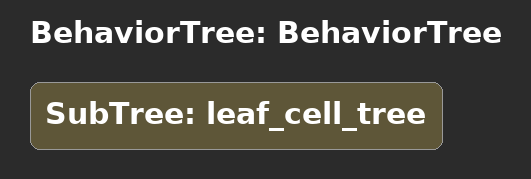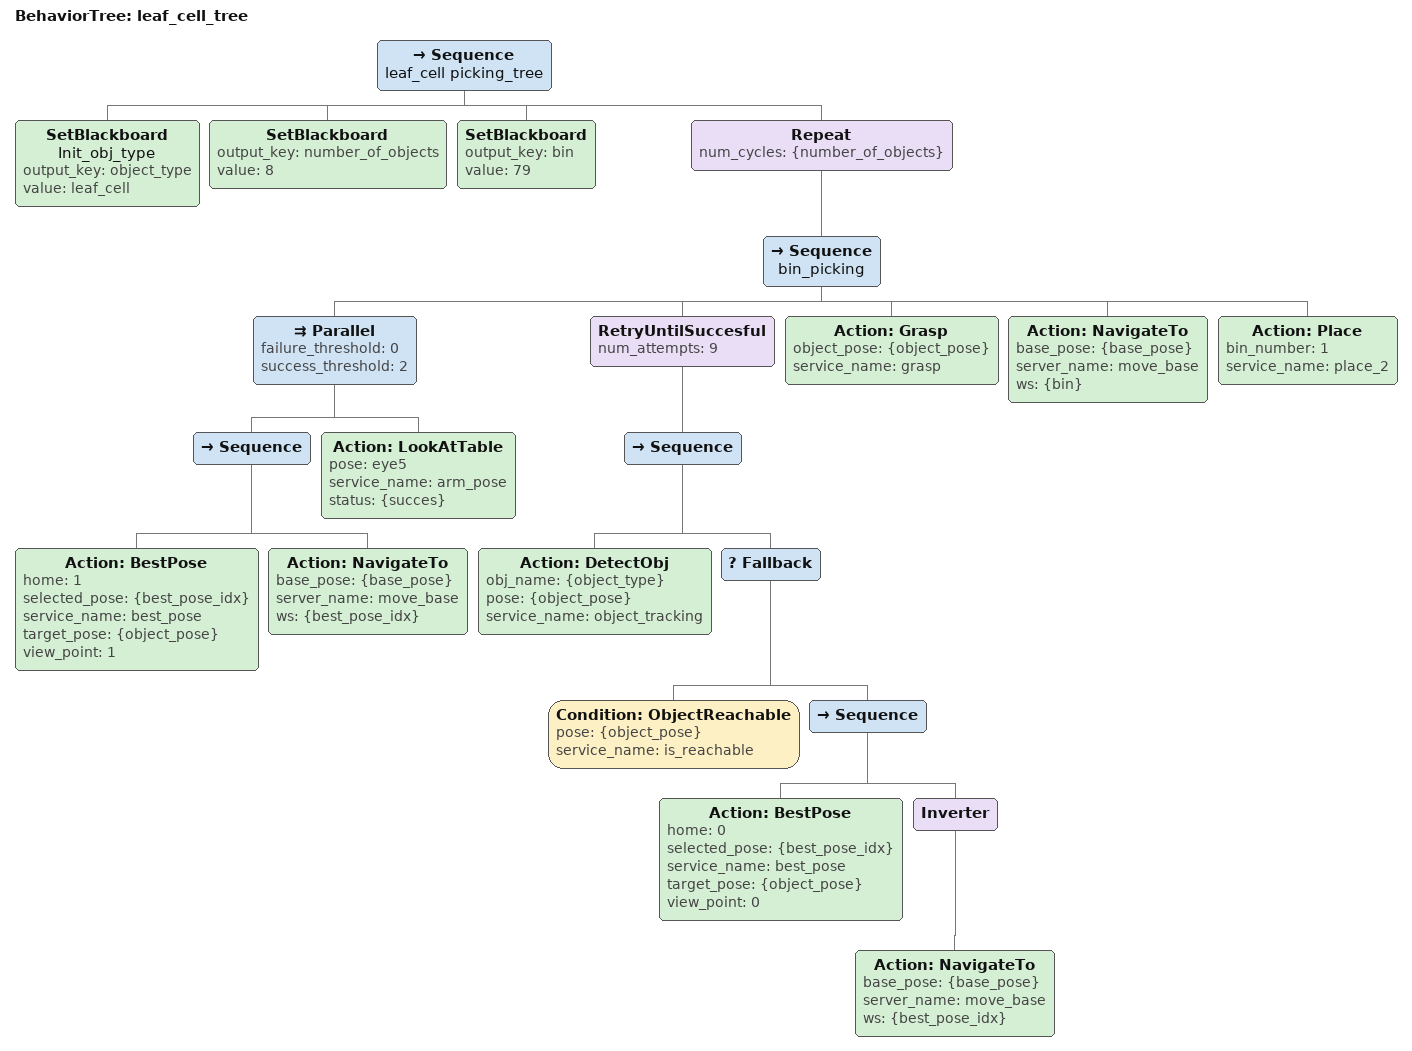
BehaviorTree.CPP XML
<?xml version="1.0"?>
<root main_tree_to_execute="BehaviorTree">
    <BehaviorTree ID="BehaviorTree">
        <SubTree ID="leaf_cell_tree"/>
    </BehaviorTree>
    <BehaviorTree ID="leaf_cell_tree">
        <Sequence name="leaf_cell picking_tree">
            <SetBlackboard name="Init_obj_type" output_key="object_type" value="leaf_cell"/>
            <SetBlackboard output_key="number_of_objects" value="8"/>
            <SetBlackboard output_key="bin" value="79"/>
            <Repeat num_cycles="{number_of_objects}">
                <Sequence name="bin_picking">
                    <Parallel failure_threshold="0" success_threshold="2">
                        <Sequence>
                            <Action ID="BestPose" home="1" selected_pose="{best_pose_idx}" service_name="best_pose" target_pose="{object_pose}" view_point="1"/>
                            <Action ID="NavigateTo" base_pose="{base_pose}" server_name="move_base" ws="{best_pose_idx}"/>
                        </Sequence>
                        <Action ID="LookAtTable" pose="eye5" service_name="arm_pose" status="{succes}"/>
                    </Parallel>
                    <RetryUntilSuccesful num_attempts="9">
                        <Sequence>
                            <Action ID="DetectObj" obj_name="{object_type}" pose="{object_pose}" service_name="object_tracking"/>
                            <Fallback>
                                <Condition ID="ObjectReachable" pose="{object_pose}" service_name="is_reachable"/>
                                <Sequence>
                                    <Action ID="BestPose" home="0" selected_pose="{best_pose_idx}" service_name="best_pose" target_pose="{object_pose}" view_point="0"/>
                                    <Inverter>
                                        <Action ID="NavigateTo" base_pose="{base_pose}" server_name="move_base" ws="{best_pose_idx}"/>
                                    </Inverter>
                                </Sequence>
                            </Fallback>
                        </Sequence>
                    </RetryUntilSuccesful>
                    <Action ID="Grasp" object_pose="{object_pose}" service_name="grasp"/>
                    <Action ID="NavigateTo" base_pose="{base_pose}" server_name="move_base" ws="{bin}"/>
                    <Action ID="Place" bin_number="1" service_name="place_2"/>
                </Sequence>
            </Repeat>
        </Sequence>
    </BehaviorTree>
</root>
